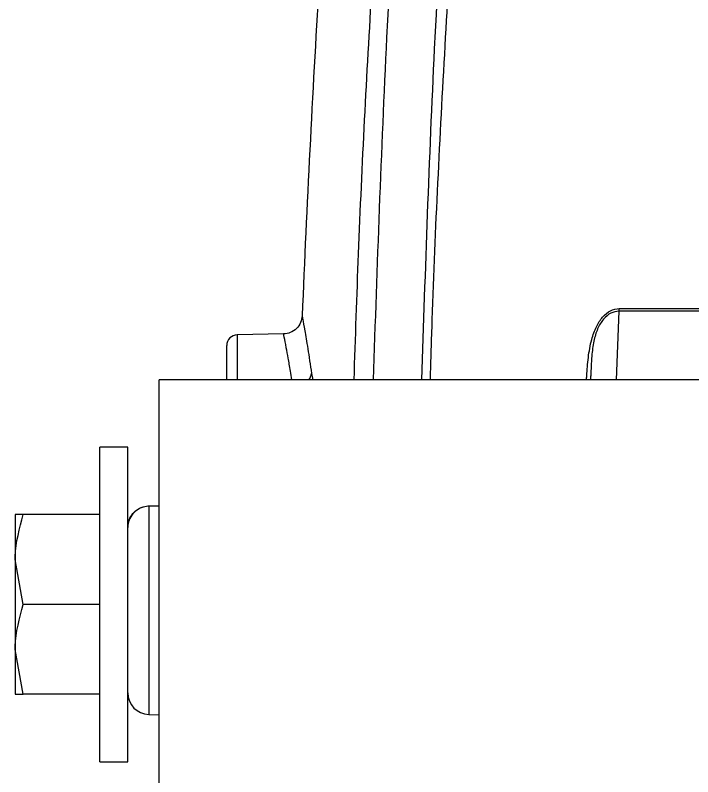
# Model space of a CAD drawing. Extents: x 7 to 113, y 1 to 87.
# Drawn here: x 44.72 to 46.604, y 74.926 to 77.045 of the extents above; entities that cross this region are included whole.
import ezdxf

# ---------------------------------------------------------------- set-up
doc = ezdxf.new("R2010")
doc.units = 0
doc.header["$MEASUREMENT"] = 0
doc.layers.add('OBJECT', color=7, linetype='CONTINUOUS')

msp = doc.modelspace()

# ---------------------------------------------------------------- linework, layer by layer
at = {"layer": 'OBJECT'}
for p, q in [((46.3989, 76.2218), (46.3911, 76.0303)), ((45.4665, 76.1581), (45.3378, 76.1558)), ((45.3378, 76.0303), (45.3378, 76.1558)), ((46.3216, 76.068), (46.32, 76.0303)), ((45.5442, 76.0479), (45.5476, 76.0303)), ((45.1203, 74.7803), (45.1203, 76.0303)), ((46.8083, 76.0303), (45.1203, 76.0303)), ((45.0333, 75.8428), (44.9553, 75.8428)), ((44.9553, 74.9678), (44.9553, 75.8428)), ((45.0333, 74.9678), (45.0333, 75.8428)), ((45.0918, 75.6797), (45.1203, 75.6804)), ((45.1203, 75.6793), (45.0918, 75.6786)), ((45.0918, 75.6786), (45.0918, 75.0991)), ((44.7203, 75.6553), (44.7203, 75.5303)), ((44.9553, 75.6553), (44.7427, 75.6553)), ((44.7427, 75.4053), (44.7203, 75.5303)), ((44.7203, 75.5303), (44.7203, 75.2803)), ((44.9553, 75.4053), (44.7427, 75.4053)), ((44.7427, 75.1553), (44.7203, 75.2803)), ((44.7203, 75.2803), (44.7203, 75.1553)), ((44.9553, 75.1553), (44.7427, 75.1553)), ((45.0918, 75.0991), (45.1203, 75.0983)), ((44.9553, 74.9678), (45.0333, 74.9678))]:
    msp.add_line(p, q, dxfattribs=at)
for centre, radius, start, end in [((96.1343, 74.1053), 50.66, 176.57471, 177.62076), ((45.3383, 76.1258), 0.03, 91, 180), ((45.5052, 76.0538), 0.0394, 323.3978, 351.3326), ((45.1079, 75.6791), 0.0162, 178.0917, 181.9083), ((45.0933, 75.1591), 0.06, 180, 268.5)]:
    msp.add_arc(centre, radius, start, end, dxfattribs=at)
for points, knots in [([(45.9775, 80.0945), (45.9496, 79.8553), (45.8928, 79.3687), (45.8207, 78.6249), (45.759, 77.875), (45.7099, 77.1242), (45.6774, 76.513), (45.6654, 76.1472), (45.6615, 76.0303)], [0, 0, 0, 0, 0.177189, 0.360441, 0.549759, 0.730707, 0.913979, 1, 1, 1, 1]), ([(46.0263, 80.0891), (45.9692, 79.5728), (45.8549, 78.5395), (45.7549, 77.1853), (45.7263, 76.3479), (45.7154, 76.0303)], [0, 0, 0, 0, 0.382702, 0.765908, 1, 1, 1, 1]), ([(45.8506, 76.0303), (45.861, 76.3375), (45.8886, 77.1541), (45.9853, 78.477), (46.0963, 79.4895), (46.1518, 79.9954)], [0, 0, 0, 0, 0.23178, 0.616222, 1, 1, 1, 1]), ([(46.1793, 79.9923), (46.1512, 79.7483), (46.0939, 79.2514), (46.0218, 78.4911), (45.9606, 77.7243), (45.9131, 76.9566), (45.8845, 76.396), (45.8753, 76.086), (45.8736, 76.0303)], [0, 0, 0, 0, 0.185391, 0.377506, 0.576351, 0.765931, 0.957987, 1, 1, 1, 1]), ([(46.3088, 76.0303), (46.3089, 76.034), (46.3098, 76.0548), (46.3131, 76.0927), (46.321, 76.1398), (46.3348, 76.1788), (46.3529, 76.2065), (46.375, 76.2249), (46.3913, 76.2276), (46.3995, 76.2289)], [0, 0, 0, 0, 0.04088, 0.227855, 0.418299, 0.567523, 0.70923, 0.854708, 1, 1, 1, 1]), ([(46.3989, 76.2218), (46.399, 76.223), (46.3993, 76.2253), (46.3994, 76.2277), (46.3995, 76.2289)], [0, 0, 0, 0, 0.499999, 1, 1, 1, 1]), ([(46.3995, 76.2289), (46.487, 76.2289), (46.662, 76.229), (46.873, 76.2289), (46.9786, 76.2289)], [0, 0, 0, 0, 0.5000027, 1, 1, 1, 1]), ([(45.518, 76.2084), (45.5171, 76.2021), (45.5151, 76.1889), (45.5031, 76.1721), (45.486, 76.1605), (45.4728, 76.1589), (45.4665, 76.1581)], [0, 0, 0, 0, 0.240856, 0.500001, 0.759147, 1, 1, 1, 1]), ([(45.518, 76.2084), (45.5184, 76.2064), (45.5191, 76.2024), (45.5249, 76.1699), (45.5334, 76.1203), (45.5406, 76.0721), (45.5442, 76.0479)], [0, 0, 0, 0, 0.249549, 0.499968, 0.749833, 1, 1, 1, 1]), ([(46.3989, 76.2218), (46.3913, 76.2206), (46.376, 76.2183), (46.3551, 76.2004), (46.3385, 76.1732), (46.3276, 76.1371), (46.3234, 76.1009), (46.3221, 76.0775), (46.3216, 76.068)], [0, 0, 0, 0, 0.169475, 0.339572, 0.508222, 0.676895, 0.867999, 1, 1, 1, 1]), ([(46.9781, 76.2218), (46.8726, 76.2218), (46.6615, 76.2217), (46.4865, 76.2218), (46.3989, 76.2218)], [0, 0, 0, 0, 0.499778, 1, 1, 1, 1]), ([(45.4895, 76.0303), (45.4882, 76.0386), (45.4845, 76.0617), (45.4791, 76.0916), (45.4727, 76.1265), (45.4681, 76.1501), (45.4658, 76.1612), (45.4665, 76.1581), (45.4665, 76.158)], [0, 0, 0, 0, 0.098659, 0.275948, 0.453838, 0.731774, 0.998888, 1, 1, 1, 1]), ([(45.3083, 76.0303), (45.3083, 76.034), (45.3083, 76.0585), (45.3083, 76.0891), (45.3083, 76.1203), (45.3083, 76.124), (45.3083, 76.1258)], [0, 0, 0, 0, 0.053742, 0.36211, 0.67887, 1, 1, 1, 1]), ([(46.3216, 76.068), (46.3213, 76.0634), (46.3206, 76.0523), (46.3202, 76.0413), (46.3199, 76.0349)], [0, 0, 0, 0, 0.41689, 1, 1, 1, 1]), ([(45.0333, 75.6197), (45.0333, 75.6198), (45.0333, 75.621), (45.0334, 75.6239), (45.0341, 75.6308), (45.0373, 75.6432), (45.0437, 75.6543), (45.0537, 75.6653), (45.0657, 75.6742), (45.0808, 75.679), (45.0896, 75.6795), (45.0918, 75.6797)], [0, 0, 0, 0, 0.0046982, 0.0398693, 0.0943381, 0.2315795, 0.4579638, 0.5023819, 0.7162911, 0.9308515, 1, 1, 1, 1]), ([(45.0918, 75.6786), (45.0896, 75.6785), (45.0808, 75.6779), (45.0657, 75.6732), (45.0537, 75.6645), (45.0437, 75.6536), (45.0359, 75.6404), (45.0333, 75.6267), (45.0333, 75.6198), (45.0333, 75.6197)], [0, 0, 0, 0, 0.069183, 0.283874, 0.497975, 0.542439, 0.769066, 0.9953, 1, 1, 1, 1]), ([(44.7203, 75.5303), (44.7203, 75.5333), (44.7207, 75.5755), (44.7321, 75.6169), (44.7427, 75.6553)], [0, 0, 0, 0, 0.070213, 1, 1, 1, 1]), ([(44.7427, 75.6553), (44.7399, 75.6553), (44.7267, 75.6553), (44.7231, 75.6553), (44.7203, 75.6553)], [0, 0, 0, 0, 0.211002, 1, 1, 1, 1]), ([(44.7203, 75.2803), (44.7203, 75.2833), (44.7207, 75.3255), (44.7321, 75.3669), (44.7427, 75.4053)], [0, 0, 0, 0, 0.0702143, 1, 1, 1, 1]), ([(44.7203, 75.1553), (44.7231, 75.1553), (44.7267, 75.1553), (44.7399, 75.1553), (44.7427, 75.1553)], [0, 0, 0, 0, 0.788998, 1, 1, 1, 1])]:
    msp.add_open_spline(points, degree=3, knots=knots, dxfattribs=at)

doc.saveas('drawing.dxf')
